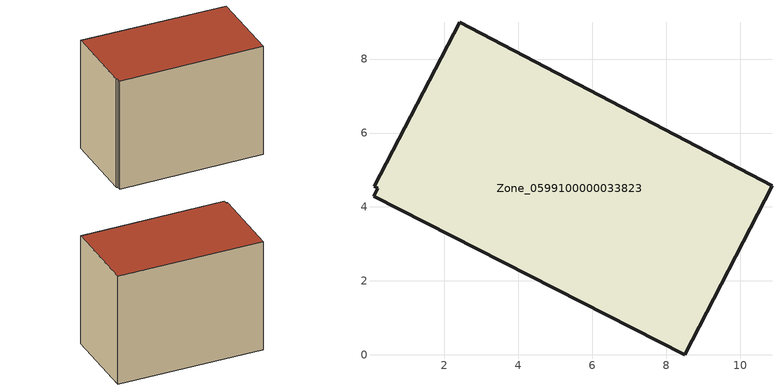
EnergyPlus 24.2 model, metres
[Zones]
Zone_0599100000033823
 floor ground (C_G): 10.86,4.58 8.5,0 0.09,4.29 0.2,4.51 0.11,4.56 2.42,9 z0
 wall outside (C_F): 10.86,4.58 2.42,9 0.11,4.56 0.2,4.51 0.09,4.29 8.5,0 10.86,4.58 z0:7.45
 roof outside (C_R): 8.5,0 10.86,4.58 2.42,9 0.11,4.56 0.2,4.51 0.09,4.29 z7.45
[BUILDING]
Pand.0599100000033823: North Axis=0; Terrain=City; Loads Convergence Tolerance Value=0.04; Temperature Convergence Tolerance Value=0.4; Solar Distribution=FullExterior; Maximum Number of Warmup Days=25; Minimum Number of Warmup Days=1
[Site:Location]
Rotterdam.The.Hague.AP_ZH_NLD Design_Conditions: Latitude=51.96; Longitude=4.45; Time Zone=1; Elevation=-4.5
[SITE:GROUNDTEMPERATURE:BUILDINGSURFACE]
18, 18, 18, 18, 18, 18, 18, 18, 18, 18, 18, 18
[MATERIAL] Thermal Absorptance=0.9; Solar Absorptance=0.7; Visible Absorptance=0.7
Name | Roughness | Thickness | Conductivity | Density | Specific Heat
G.TI.1946 | MediumSmooth | 0.15 | 1 | 540 | 1210
F.TI.1946 | Rough | 0.3 | 0.857143 | 1920 | 840
R.TI.1946 | MediumRough | 0.2 | 0.1 | 1500 | 1000
[CONSTRUCTION]
C_G: G.TI.1946
C_F: F.TI.1946
C_R: R.TI.1946
[ZONE]
Zone_0599100000033823: Type=1; Multiplier=1; Ceiling Height=Autocalculate; Volume=Autocalculate; Floor Area=autocalculate; Part of Total Floor Area=Yes
[ZONEINFILTRATION:DESIGNFLOWRATE]
Infil_Zone_0599100000033823: Zone or ZoneList or Space or SpaceList=Zone_0599100000033823; Schedule=AlwaysOn; Design Flow Rate Calculation Method=Flow/Area; Flow Rate per Floor Area=0.003; Constant Term Coefficient=1; Temperature Term Coefficient=0; Velocity Term Coefficient=0; Velocity Squared Term Coefficient=0
[HVACTEMPLATE:ZONE:IDEALLOADSAIRSYSTEM]
Zone_0599100000033823: Maximum Heating Supply Air Temperature=50; Minimum Cooling Supply Air Temperature=13; Maximum Heating Supply Air Humidity Ratio=0.0156; Minimum Cooling Supply Air Humidity Ratio=0.0077; Heating Limit=NoLimit; Cooling Limit=NoLimit; Dehumidification Control Type=ConstantSensibleHeatRatio; Cooling Sensible Heat Ratio=0.7; Dehumidification Setpoint=60; Humidification Control Type=None; Humidification Setpoint=30; Outdoor Air Method=None; Outdoor Air Flow Rate per Person=0.00944; Outdoor Air Flow Rate per Zone Floor Area=0; Outdoor Air Flow Rate per Zone=0; Demand Controlled Ventilation Type=None; Outdoor Air Economizer Type=NoEconomizer; Heat Recovery Type=None; Sensible Heat Recovery Effectiveness=0.7; Latent Heat Recovery Effectiveness=0.65
[ZONECONTROL:THERMOSTAT]
ThermostatControl_Zone_0599100000033823: Zone or ZoneList=Zone_0599100000033823; Control Type Schedule=DualSetpointControlType; Control 1=Thermostat_Zone_0599100000033823; Temperature Difference Between Cutout And Setpoint=0
[THERMOSTATSETPOINT:DUALSETPOINT]
Thermostat_Zone_0599100000033823: Heating Setpoint Temperature Schedule=HeatingSetpoint_Zone_0599100000033823; Cooling Setpoint Temperature Schedule=CoolingSetpoint_Zone_0599100000033823
[SCHEDULE:COMPACT]
HeatingSetpoint_Zone_0599100000033823: Through: 12/31, For: AllDays, Until: 24:00, 21
CoolingSetpoint_Zone_0599100000033823: Through: 12/31, For: AllDays, Until: 24:00, 24
DualSetpointControlType: Through: 12/31, For: AllDays, Until: 24:00, 4
AlwaysOn: Through: 12/31, For: AllDays, Until: 24:00, 1
